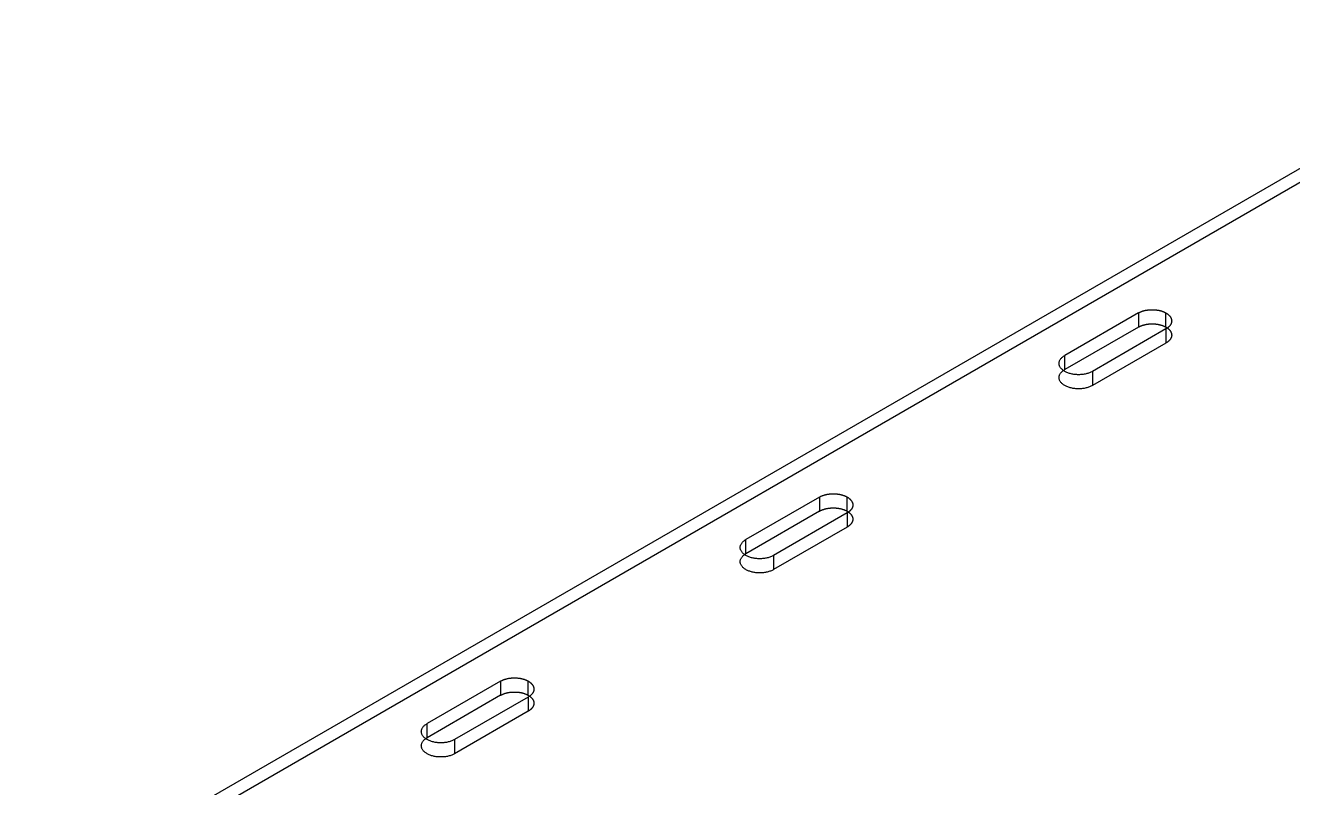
# Model space of a CAD drawing. Header units: inches. Extents: x 4 to 268, y 4 to 172.
# Drawn here: x 77.16 to 83.41, y 30.37 to 34.13 of the extents above; entities that cross this region are included whole.
import ezdxf

# ---------------------------------------------------------------- set-up
doc = ezdxf.new("R2010")
doc.units = ezdxf.units.IN
doc.header["$MEASUREMENT"] = 0

msp = doc.modelspace()

# ---------------------------------------------------------------- linework, layer by layer
at = {"layer": 'OUTLINE'}
for p, q in [((84.6686, 34.1264), (73.5428, 27.7028)), ((84.6686, 34.0566), (73.5428, 27.633)), ((82.6505, 32.7082), (82.2877, 32.4987)), ((82.6505, 32.7082), (82.6522, 32.7091)), ((82.6505, 32.7082), (82.6505, 32.6383)), ((82.6522, 32.7091), (82.6539, 32.71)), ((82.6539, 32.71), (82.6557, 32.7109)), ((82.6557, 32.7109), (82.6575, 32.7118)), ((82.6575, 32.7118), (82.6594, 32.7127)), ((82.6594, 32.7127), (82.6612, 32.7135)), ((82.6612, 32.7135), (82.6631, 32.7143)), ((82.6631, 32.7143), (82.6651, 32.7151)), ((82.6651, 32.7151), (82.6671, 32.7158)), ((82.6671, 32.7158), (82.6691, 32.7165)), ((82.6691, 32.7165), (82.6711, 32.7172)), ((82.6711, 32.7172), (82.6732, 32.7179)), ((82.6732, 32.7179), (82.6753, 32.7185)), ((82.6753, 32.7185), (82.6774, 32.7191)), ((82.6774, 32.7191), (82.6796, 32.7197)), ((82.6796, 32.7197), (82.6817, 32.7202)), ((82.6817, 32.7202), (82.6839, 32.7207)), ((82.6839, 32.7207), (82.6861, 32.7212)), ((82.6861, 32.7212), (82.6884, 32.7216)), ((82.6884, 32.7216), (82.6906, 32.722)), ((82.6906, 32.722), (82.6929, 32.7224)), ((82.6929, 32.7224), (82.6952, 32.7228)), ((82.6952, 32.7228), (82.6975, 32.7231)), ((82.6975, 32.7231), (82.6998, 32.7234)), ((82.6998, 32.7234), (82.7021, 32.7236)), ((82.7021, 32.7236), (82.7044, 32.7238)), ((82.7044, 32.7238), (82.7068, 32.724)), ((82.7068, 32.724), (82.7091, 32.7242)), ((82.7091, 32.7242), (82.7115, 32.7243)), ((82.7115, 32.7243), (82.7138, 32.7244)), ((82.7138, 32.7244), (82.7162, 32.7244)), ((82.7162, 32.7244), (82.7185, 32.7244)), ((82.7185, 32.7244), (82.7209, 32.7244)), ((82.7209, 32.7244), (82.7233, 32.7244)), ((82.7233, 32.7244), (82.7256, 32.7243)), ((82.7256, 32.7243), (82.728, 32.7242)), ((82.728, 32.7242), (82.7303, 32.724)), ((82.7303, 32.724), (82.7327, 32.7238)), ((82.7327, 32.7238), (82.735, 32.7236)), ((82.735, 32.7236), (82.7373, 32.7234)), ((82.7373, 32.7234), (82.7396, 32.7231)), ((82.7396, 32.7231), (82.7419, 32.7228)), ((82.7419, 32.7228), (82.7442, 32.7224)), ((82.7442, 32.7224), (82.7465, 32.722)), ((82.7465, 32.722), (82.7487, 32.7216)), ((82.7487, 32.7216), (82.751, 32.7212)), ((82.751, 32.7212), (82.7532, 32.7207)), ((82.7532, 32.7207), (82.7554, 32.7202)), ((82.7554, 32.7202), (82.7575, 32.7197)), ((82.7575, 32.7197), (82.7597, 32.7191)), ((82.7597, 32.7191), (82.7618, 32.7185)), ((82.7618, 32.7185), (82.7639, 32.7179)), ((82.7639, 32.7179), (82.766, 32.7172)), ((82.766, 32.7172), (82.768, 32.7165)), ((82.768, 32.7165), (82.77, 32.7158)), ((82.77, 32.7158), (82.772, 32.7151)), ((82.772, 32.7151), (82.7739, 32.7143)), ((82.7739, 32.7143), (82.7758, 32.7135)), ((82.7758, 32.7135), (82.7777, 32.7127)), ((82.7777, 32.7127), (82.7796, 32.7118)), ((82.7796, 32.7118), (82.7814, 32.7109)), ((82.7814, 32.7109), (82.7831, 32.71)), ((82.7831, 32.71), (82.7849, 32.7091)), ((82.7849, 32.7091), (82.7866, 32.7082)), ((82.7866, 32.6383), (82.7866, 32.7082)), ((82.7866, 32.7082), (82.7882, 32.7072)), ((82.7882, 32.7072), (82.7898, 32.7062)), ((82.7898, 32.7062), (82.7914, 32.7052)), ((82.7914, 32.7052), (82.7929, 32.7041)), ((82.7929, 32.7041), (82.7944, 32.7031)), ((82.7944, 32.7031), (82.7958, 32.702)), ((82.7958, 32.702), (82.7972, 32.7009)), ((82.7972, 32.7009), (82.7985, 32.6997)), ((82.7985, 32.6997), (82.7998, 32.6986)), ((82.7998, 32.6986), (82.8011, 32.6974)), ((82.8011, 32.6974), (82.8022, 32.6963)), ((82.8022, 32.6963), (82.8034, 32.6951)), ((82.8034, 32.6951), (82.8045, 32.6939)), ((82.8045, 32.6939), (82.8055, 32.6926)), ((82.8055, 32.6926), (82.8065, 32.6914)), ((82.8065, 32.6914), (82.8074, 32.6901)), ((82.8074, 32.6901), (82.8083, 32.6889)), ((82.8083, 32.6889), (82.8091, 32.6876)), ((82.8091, 32.6876), (82.8099, 32.6863)), ((82.8099, 32.6863), (82.8106, 32.685)), ((82.8106, 32.685), (82.8113, 32.6837)), ((82.8113, 32.6837), (82.8119, 32.6824)), ((82.8119, 32.6824), (82.8124, 32.6811)), ((82.8124, 32.6811), (82.8129, 32.6797)), ((82.8129, 32.6797), (82.8133, 32.6784)), ((82.8133, 32.6784), (82.8137, 32.677)), ((82.6505, 32.6383), (82.2877, 32.4289)), ((82.7866, 32.6296), (82.4238, 32.4201)), ((82.6505, 32.6383), (82.6522, 32.6393)), ((82.6522, 32.6393), (82.6539, 32.6402)), ((82.6539, 32.6402), (82.6557, 32.6411)), ((82.6557, 32.6411), (82.6575, 32.642)), ((82.6575, 32.642), (82.6594, 32.6428)), ((82.6594, 32.6428), (82.6612, 32.6437)), ((82.6612, 32.6437), (82.6631, 32.6445)), ((82.6631, 32.6445), (82.6651, 32.6452)), ((82.6651, 32.6452), (82.6671, 32.646)), ((82.6671, 32.646), (82.6691, 32.6467)), ((82.6691, 32.6467), (82.6711, 32.6474)), ((82.6711, 32.6474), (82.6732, 32.648)), ((82.6732, 32.648), (82.6753, 32.6487)), ((82.6753, 32.6487), (82.6774, 32.6493)), ((82.6774, 32.6493), (82.6796, 32.6498)), ((82.6796, 32.6498), (82.6817, 32.6504)), ((82.6817, 32.6504), (82.6839, 32.6509)), ((82.6839, 32.6509), (82.6861, 32.6514)), ((82.6861, 32.6514), (82.6884, 32.6518)), ((82.6884, 32.6518), (82.6906, 32.6522)), ((82.6906, 32.6522), (82.6929, 32.6526)), ((82.6929, 32.6526), (82.6952, 32.6529)), ((82.6952, 32.6529), (82.6975, 32.6533)), ((82.6975, 32.6533), (82.6998, 32.6535)), ((82.6998, 32.6535), (82.7021, 32.6538)), ((82.7021, 32.6538), (82.7044, 32.654)), ((82.7044, 32.654), (82.7068, 32.6542)), ((82.7068, 32.6542), (82.7091, 32.6543)), ((82.7091, 32.6543), (82.7115, 32.6545)), ((82.7115, 32.6545), (82.7138, 32.6545)), ((82.7138, 32.6545), (82.7162, 32.6546)), ((82.7162, 32.6546), (82.7185, 32.6546)), ((82.7185, 32.6546), (82.7209, 32.6546)), ((82.7209, 32.6546), (82.7233, 32.6545)), ((82.7233, 32.6545), (82.7256, 32.6545)), ((82.7256, 32.6545), (82.728, 32.6543)), ((82.728, 32.6543), (82.7303, 32.6542)), ((82.7303, 32.6542), (82.7327, 32.654)), ((82.7327, 32.654), (82.735, 32.6538)), ((82.735, 32.6538), (82.7373, 32.6535)), ((82.7373, 32.6535), (82.7396, 32.6533)), ((82.7396, 32.6533), (82.7419, 32.6529)), ((82.7419, 32.6529), (82.7442, 32.6526)), ((82.7442, 32.6526), (82.7465, 32.6522)), ((82.7465, 32.6522), (82.7487, 32.6518)), ((82.7487, 32.6518), (82.751, 32.6514)), ((82.751, 32.6514), (82.7532, 32.6509)), ((82.7532, 32.6509), (82.7554, 32.6504)), ((82.7554, 32.6504), (82.7575, 32.6498)), ((82.7575, 32.6498), (82.7597, 32.6493)), ((82.7597, 32.6493), (82.7618, 32.6487)), ((82.7618, 32.6487), (82.7639, 32.648)), ((82.7639, 32.648), (82.766, 32.6474)), ((82.766, 32.6474), (82.768, 32.6467)), ((82.768, 32.6467), (82.77, 32.646)), ((82.77, 32.646), (82.772, 32.6452)), ((82.772, 32.6452), (82.7739, 32.6445)), ((82.7739, 32.6445), (82.7758, 32.6437)), ((82.7758, 32.6437), (82.7777, 32.6428)), ((82.7777, 32.6428), (82.7796, 32.642)), ((82.7796, 32.642), (82.7814, 32.6411)), ((82.7814, 32.6411), (82.7831, 32.6402)), ((82.7831, 32.6402), (82.7849, 32.6393)), ((82.7849, 32.6393), (82.7866, 32.6383)), ((82.7866, 32.6383), (82.7882, 32.6374)), ((82.7882, 32.6306), (82.7866, 32.6296)), ((82.7866, 32.6296), (82.7866, 32.5598)), ((82.7882, 32.6374), (82.7898, 32.6364)), ((82.7898, 32.6316), (82.7882, 32.6306)), ((82.7898, 32.6364), (82.7914, 32.6353)), ((82.7914, 32.6326), (82.7898, 32.6316)), ((82.7914, 32.6353), (82.7929, 32.6343)), ((82.7929, 32.6336), (82.7914, 32.6326)), ((82.7944, 32.6347), (82.7929, 32.6336)), ((82.7929, 32.6343), (82.7944, 32.6332)), ((82.7958, 32.6358), (82.7944, 32.6347)), ((82.7944, 32.6332), (82.7958, 32.6321)), ((82.7972, 32.6369), (82.7958, 32.6358)), ((82.7958, 32.6321), (82.7972, 32.631)), ((82.7985, 32.638), (82.7972, 32.6369)), ((82.7972, 32.631), (82.7985, 32.6299)), ((82.7998, 32.6392), (82.7985, 32.638)), ((82.7985, 32.6299), (82.7998, 32.6288)), ((82.8011, 32.6403), (82.7998, 32.6392)), ((82.7998, 32.6288), (82.8011, 32.6276)), ((82.8022, 32.6415), (82.8011, 32.6403)), ((82.8011, 32.6276), (82.8022, 32.6264)), ((82.8034, 32.6427), (82.8022, 32.6415)), ((82.8022, 32.6264), (82.8034, 32.6252)), ((82.8045, 32.6439), (82.8034, 32.6427)), ((82.8034, 32.6252), (82.8045, 32.624)), ((82.8055, 32.6451), (82.8045, 32.6439)), ((82.8045, 32.624), (82.8055, 32.6228)), ((82.8065, 32.6464), (82.8055, 32.6451)), ((82.8055, 32.6228), (82.8065, 32.6216)), ((82.8074, 32.6476), (82.8065, 32.6464)), ((82.8065, 32.6216), (82.8074, 32.6203)), ((82.8083, 32.6489), (82.8074, 32.6476)), ((82.8074, 32.6203), (82.8083, 32.619)), ((82.8091, 32.6502), (82.8083, 32.6489)), ((82.8083, 32.619), (82.8091, 32.6178)), ((82.8099, 32.6515), (82.8091, 32.6502)), ((82.8091, 32.6178), (82.8099, 32.6165)), ((82.8106, 32.6528), (82.8099, 32.6515)), ((82.8099, 32.6165), (82.8106, 32.6152)), ((82.8113, 32.6541), (82.8106, 32.6528)), ((82.8106, 32.6152), (82.8113, 32.6139)), ((82.8119, 32.6554), (82.8113, 32.6541)), ((82.8124, 32.6567), (82.8119, 32.6554)), ((82.8129, 32.658), (82.8124, 32.6567)), ((82.8133, 32.6594), (82.8129, 32.658)), ((82.8137, 32.6607), (82.8133, 32.6594)), ((82.8137, 32.677), (82.814, 32.6757)), ((82.814, 32.6621), (82.8137, 32.6607)), ((82.814, 32.6757), (82.8143, 32.6743)), ((82.8143, 32.6634), (82.814, 32.6621)), ((82.8143, 32.6743), (82.8145, 32.673)), ((82.8145, 32.6648), (82.8143, 32.6634)), ((82.8145, 32.673), (82.8146, 32.6716)), ((82.8146, 32.6662), (82.8145, 32.6648)), ((82.8146, 32.6716), (82.8147, 32.6702)), ((82.8147, 32.6675), (82.8146, 32.6662)), ((82.8147, 32.6702), (82.8147, 32.6689)), ((82.8147, 32.6689), (82.8147, 32.6675)), ((82.7866, 32.5598), (82.4238, 32.3503)), ((82.7882, 32.5608), (82.7866, 32.5598)), ((82.7898, 32.5618), (82.7882, 32.5608)), ((82.7914, 32.5628), (82.7898, 32.5618)), ((82.7929, 32.5638), (82.7914, 32.5628)), ((82.7944, 32.5649), (82.7929, 32.5638)), ((82.7958, 32.566), (82.7944, 32.5649)), ((82.7972, 32.5671), (82.7958, 32.566)), ((82.7985, 32.5682), (82.7972, 32.5671)), ((82.7998, 32.5693), (82.7985, 32.5682)), ((82.8011, 32.5705), (82.7998, 32.5693)), ((82.8022, 32.5717), (82.8011, 32.5705)), ((82.8034, 32.5729), (82.8022, 32.5717)), ((82.8045, 32.5741), (82.8034, 32.5729)), ((82.8055, 32.5753), (82.8045, 32.5741)), ((82.8065, 32.5766), (82.8055, 32.5753)), ((82.8074, 32.5778), (82.8065, 32.5766)), ((82.8083, 32.5791), (82.8074, 32.5778)), ((82.8091, 32.5803), (82.8083, 32.5791)), ((82.8099, 32.5816), (82.8091, 32.5803)), ((82.8106, 32.5829), (82.8099, 32.5816)), ((82.8113, 32.5842), (82.8106, 32.5829)), ((82.8113, 32.6139), (82.8119, 32.6126)), ((82.8119, 32.5856), (82.8113, 32.5842)), ((82.8119, 32.6126), (82.8124, 32.6112)), ((82.8124, 32.5869), (82.8119, 32.5856)), ((82.8124, 32.6112), (82.8129, 32.6099)), ((82.8129, 32.5882), (82.8124, 32.5869)), ((82.8129, 32.6099), (82.8133, 32.6086)), ((82.8133, 32.5896), (82.8129, 32.5882)), ((82.8133, 32.6086), (82.8137, 32.6072)), ((82.8137, 32.5909), (82.8133, 32.5896)), ((82.8137, 32.6072), (82.814, 32.6059)), ((82.814, 32.5923), (82.8137, 32.5909)), ((82.814, 32.6059), (82.8143, 32.6045)), ((82.8143, 32.5936), (82.814, 32.5923)), ((82.8143, 32.6045), (82.8145, 32.6031)), ((82.8145, 32.595), (82.8143, 32.5936)), ((82.8145, 32.6031), (82.8146, 32.6018)), ((82.8146, 32.5963), (82.8145, 32.595)), ((82.8146, 32.6018), (82.8147, 32.6004)), ((82.8147, 32.5977), (82.8146, 32.5963)), ((82.8147, 32.6004), (82.8147, 32.5991)), ((82.8147, 32.5991), (82.8147, 32.5977)), ((82.2732, 32.488), (82.2758, 32.4903)), ((82.2758, 32.4903), (82.2785, 32.4925)), ((82.2785, 32.4925), (82.2814, 32.4947)), ((82.2814, 32.4947), (82.2845, 32.4967)), ((82.2845, 32.4967), (82.2877, 32.4987)), ((82.2877, 32.4289), (82.2877, 32.4987)), ((82.2595, 32.4594), (82.2597, 32.4621)), ((82.2597, 32.4567), (82.2595, 32.4594)), ((82.2597, 32.4621), (82.26, 32.4649)), ((82.26, 32.454), (82.2597, 32.4567)), ((82.26, 32.4649), (82.2606, 32.4676)), ((82.2606, 32.4513), (82.26, 32.454)), ((82.2606, 32.4676), (82.2614, 32.4703)), ((82.2614, 32.4486), (82.2606, 32.4513)), ((82.2614, 32.4703), (82.2624, 32.4729)), ((82.2624, 32.4459), (82.2614, 32.4486)), ((82.2624, 32.4729), (82.2637, 32.4755)), ((82.2637, 32.4433), (82.2624, 32.4459)), ((82.2637, 32.4755), (82.2652, 32.4781)), ((82.2652, 32.4407), (82.2637, 32.4433)), ((82.2652, 32.4781), (82.2669, 32.4807)), ((82.2669, 32.4382), (82.2652, 32.4407)), ((82.2669, 32.4807), (82.2688, 32.4832)), ((82.2688, 32.4357), (82.2669, 32.4382)), ((82.2688, 32.4832), (82.2709, 32.4856)), ((82.2709, 32.4332), (82.2688, 32.4357)), ((82.2709, 32.4856), (82.2732, 32.488)), ((82.2732, 32.4309), (82.2709, 32.4332)), ((82.2758, 32.4286), (82.2732, 32.4309)), ((82.2785, 32.4263), (82.2758, 32.4286)), ((82.2845, 32.4269), (82.2877, 32.4289)), ((82.2595, 32.3896), (82.2597, 32.3923)), ((82.2597, 32.3869), (82.2595, 32.3896)), ((82.2597, 32.3923), (82.26, 32.395)), ((82.26, 32.3841), (82.2597, 32.3869)), ((82.26, 32.395), (82.2606, 32.3977)), ((82.2606, 32.3814), (82.26, 32.3841)), ((82.2606, 32.3977), (82.2614, 32.4004)), ((82.2614, 32.3788), (82.2606, 32.3814)), ((82.2614, 32.4004), (82.2624, 32.4031)), ((82.2624, 32.3761), (82.2614, 32.3788)), ((82.2624, 32.4031), (82.2637, 32.4057)), ((82.2637, 32.3735), (82.2624, 32.3761)), ((82.2637, 32.4057), (82.2652, 32.4083)), ((82.2652, 32.3709), (82.2637, 32.3735)), ((82.2652, 32.4083), (82.2669, 32.4108)), ((82.2669, 32.3683), (82.2652, 32.3709)), ((82.2669, 32.4108), (82.2688, 32.4133)), ((82.2688, 32.3658), (82.2669, 32.3683)), ((82.2688, 32.4133), (82.2709, 32.4158)), ((82.2709, 32.3634), (82.2688, 32.3658)), ((82.2709, 32.4158), (82.2732, 32.4181)), ((82.2732, 32.4181), (82.2758, 32.4205)), ((82.2758, 32.4205), (82.2785, 32.4227)), ((82.2814, 32.4242), (82.2785, 32.4263)), ((82.2785, 32.4227), (82.2814, 32.4248)), ((82.2814, 32.4248), (82.2845, 32.4269)), ((82.2845, 32.4221), (82.2814, 32.4242)), ((82.2877, 32.4201), (82.2845, 32.4221)), ((82.2911, 32.4183), (82.2877, 32.4201)), ((82.2947, 32.4165), (82.2911, 32.4183)), ((82.2984, 32.4148), (82.2947, 32.4165)), ((82.3023, 32.4132), (82.2984, 32.4148)), ((82.3063, 32.4118), (82.3023, 32.4132)), ((82.3104, 32.4104), (82.3063, 32.4118)), ((82.3146, 32.4092), (82.3104, 32.4104)), ((82.3189, 32.4081), (82.3146, 32.4092)), ((82.3233, 32.4071), (82.3189, 32.4081)), ((82.3278, 32.4063), (82.3233, 32.4071)), ((82.3324, 32.4055), (82.3278, 32.4063)), ((82.337, 32.4049), (82.3324, 32.4055)), ((82.3416, 32.4045), (82.337, 32.4049)), ((82.3463, 32.4041), (82.3416, 32.4045)), ((82.351, 32.4039), (82.3463, 32.4041)), ((82.3557, 32.4039), (82.351, 32.4039)), ((82.3605, 32.4039), (82.3557, 32.4039)), ((82.3652, 32.4041), (82.3605, 32.4039)), ((82.3699, 32.4045), (82.3652, 32.4041)), ((82.3745, 32.4049), (82.3699, 32.4045)), ((82.3791, 32.4055), (82.3745, 32.4049)), ((82.3837, 32.4063), (82.3791, 32.4055)), ((82.3882, 32.4071), (82.3837, 32.4063)), ((82.3926, 32.4081), (82.3882, 32.4071)), ((82.3969, 32.4092), (82.3926, 32.4081)), ((82.4011, 32.4104), (82.3969, 32.4092)), ((82.4052, 32.4118), (82.4011, 32.4104)), ((82.4092, 32.4132), (82.4052, 32.4118)), ((82.4131, 32.4148), (82.4092, 32.4132)), ((82.4168, 32.4165), (82.4131, 32.4148)), ((82.4204, 32.4183), (82.4168, 32.4165)), ((82.4238, 32.4201), (82.4204, 32.4183)), ((82.4238, 32.4201), (82.4238, 32.3503)), ((82.2732, 32.361), (82.2709, 32.3634)), ((82.2758, 32.3587), (82.2732, 32.361)), ((82.2785, 32.3565), (82.2758, 32.3587)), ((82.2814, 32.3544), (82.2785, 32.3565)), ((82.2845, 32.3523), (82.2814, 32.3544)), ((82.2877, 32.3503), (82.2845, 32.3523)), ((82.2911, 32.3484), (82.2877, 32.3503)), ((82.2947, 32.3467), (82.2911, 32.3484)), ((82.2984, 32.345), (82.2947, 32.3467)), ((82.3023, 32.3434), (82.2984, 32.345)), ((82.3063, 32.342), (82.3023, 32.3434)), ((82.3104, 32.3406), (82.3063, 32.342)), ((82.3146, 32.3394), (82.3104, 32.3406)), ((82.3189, 32.3383), (82.3146, 32.3394)), ((82.3233, 32.3373), (82.3189, 32.3383)), ((82.3278, 32.3364), (82.3233, 32.3373)), ((82.3324, 32.3357), (82.3278, 32.3364)), ((82.337, 32.3351), (82.3324, 32.3357)), ((82.3416, 32.3346), (82.337, 32.3351)), ((82.3463, 32.3343), (82.3416, 32.3346)), ((82.351, 32.3341), (82.3463, 32.3343)), ((82.3557, 32.334), (82.351, 32.3341)), ((82.3605, 32.3341), (82.3557, 32.334)), ((82.3652, 32.3343), (82.3605, 32.3341)), ((82.3699, 32.3346), (82.3652, 32.3343)), ((82.3745, 32.3351), (82.3699, 32.3346)), ((82.3791, 32.3357), (82.3745, 32.3351)), ((82.3837, 32.3364), (82.3791, 32.3357)), ((82.3882, 32.3373), (82.3837, 32.3364)), ((82.3926, 32.3383), (82.3882, 32.3373)), ((82.3969, 32.3394), (82.3926, 32.3383)), ((82.4011, 32.3406), (82.3969, 32.3394)), ((82.4052, 32.342), (82.4011, 32.3406)), ((82.4092, 32.3434), (82.4052, 32.342)), ((82.4131, 32.345), (82.4092, 32.3434)), ((82.4168, 32.3467), (82.4131, 32.345)), ((82.4204, 32.3484), (82.4168, 32.3467)), ((82.4238, 32.3503), (82.4204, 32.3484)), ((81.0818, 31.8023), (81.0836, 31.8032)), ((81.0836, 31.8032), (81.0854, 31.8041)), ((81.0854, 31.8041), (81.0872, 31.805)), ((81.0872, 31.805), (81.0891, 31.8058)), ((81.0891, 31.8058), (81.091, 31.8066)), ((81.091, 31.8066), (81.093, 31.8074)), ((81.093, 31.8074), (81.095, 31.8081)), ((81.095, 31.8081), (81.097, 31.8088)), ((81.097, 31.8088), (81.099, 31.8095)), ((81.099, 31.8095), (81.1011, 31.8102)), ((81.1011, 31.8102), (81.1032, 31.8108)), ((81.1032, 31.8108), (81.1053, 31.8114)), ((81.1053, 31.8114), (81.1074, 31.812)), ((81.1074, 31.812), (81.1096, 31.8125)), ((81.1096, 31.8125), (81.1118, 31.813)), ((81.1118, 31.813), (81.114, 31.8135)), ((81.114, 31.8135), (81.1162, 31.8139)), ((81.1162, 31.8139), (81.1185, 31.8143)), ((81.1185, 31.8143), (81.1208, 31.8147)), ((81.1208, 31.8147), (81.123, 31.8151)), ((81.123, 31.8151), (81.1253, 31.8154)), ((81.1253, 31.8154), (81.1277, 31.8157)), ((81.1277, 31.8157), (81.13, 31.8159)), ((81.13, 31.8159), (81.1323, 31.8161)), ((81.1323, 31.8161), (81.1346, 31.8163)), ((81.1346, 31.8163), (81.137, 31.8165)), ((81.137, 31.8165), (81.1393, 31.8166)), ((81.1393, 31.8166), (81.1417, 31.8167)), ((81.1417, 31.8167), (81.1441, 31.8167)), ((81.1441, 31.8167), (81.1464, 31.8167)), ((81.1464, 31.8167), (81.1488, 31.8167)), ((81.1488, 31.8167), (81.1511, 31.8167)), ((81.1511, 31.8167), (81.1535, 31.8166)), ((81.1535, 31.8166), (81.1559, 31.8165)), ((81.1559, 31.8165), (81.1582, 31.8163)), ((81.1582, 31.8163), (81.1605, 31.8161)), ((81.1605, 31.8161), (81.1629, 31.8159)), ((81.1629, 31.8159), (81.1652, 31.8157)), ((81.1652, 31.8157), (81.1675, 31.8154)), ((81.1675, 31.8154), (81.1698, 31.8151)), ((81.1698, 31.8151), (81.1721, 31.8147)), ((81.1721, 31.8147), (81.1744, 31.8143)), ((81.1744, 31.8143), (81.1766, 31.8139)), ((81.1766, 31.8139), (81.1788, 31.8135)), ((81.1788, 31.8135), (81.181, 31.813)), ((81.181, 31.813), (81.1832, 31.8125)), ((81.1832, 31.8125), (81.1854, 31.812)), ((81.1854, 31.812), (81.1876, 31.8114)), ((81.1876, 31.8114), (81.1897, 31.8108)), ((81.1897, 31.8108), (81.1918, 31.8102)), ((81.1918, 31.8102), (81.1938, 31.8095)), ((81.1938, 31.8095), (81.1959, 31.8088)), ((81.1959, 31.8088), (81.1979, 31.8081)), ((81.1979, 31.8081), (81.1999, 31.8074)), ((81.1999, 31.8074), (81.2018, 31.8066)), ((81.2018, 31.8066), (81.2037, 31.8058)), ((81.2037, 31.8058), (81.2056, 31.805)), ((81.2056, 31.805), (81.2075, 31.8041)), ((81.2075, 31.8041), (81.2093, 31.8032)), ((81.2093, 31.8032), (81.211, 31.8023)), ((81.0784, 31.8005), (80.7156, 31.591)), ((81.0784, 31.8005), (81.0801, 31.8014)), ((81.0784, 31.8005), (81.0784, 31.7306)), ((81.0801, 31.8014), (81.0818, 31.8023)), ((81.099, 31.7397), (81.1011, 31.7404)), ((81.1011, 31.7404), (81.1032, 31.741)), ((81.1032, 31.741), (81.1053, 31.7416)), ((81.1053, 31.7416), (81.1074, 31.7421)), ((81.1074, 31.7421), (81.1096, 31.7427)), ((81.1096, 31.7427), (81.1118, 31.7432)), ((81.1118, 31.7432), (81.114, 31.7437)), ((81.114, 31.7437), (81.1162, 31.7441)), ((81.1162, 31.7441), (81.1185, 31.7445)), ((81.1185, 31.7445), (81.1208, 31.7449)), ((81.1208, 31.7449), (81.123, 31.7452)), ((81.123, 31.7452), (81.1253, 31.7456)), ((81.1253, 31.7456), (81.1277, 31.7458)), ((81.1277, 31.7458), (81.13, 31.7461)), ((81.13, 31.7461), (81.1323, 31.7463)), ((81.1323, 31.7463), (81.1346, 31.7465)), ((81.1346, 31.7465), (81.137, 31.7466)), ((81.137, 31.7466), (81.1393, 31.7468)), ((81.1393, 31.7468), (81.1417, 31.7468)), ((81.1417, 31.7468), (81.1441, 31.7469)), ((81.1441, 31.7469), (81.1464, 31.7469)), ((81.1464, 31.7469), (81.1488, 31.7469)), ((81.1488, 31.7469), (81.1511, 31.7468)), ((81.1511, 31.7468), (81.1535, 31.7468)), ((81.1535, 31.7468), (81.1559, 31.7466)), ((81.1559, 31.7466), (81.1582, 31.7465)), ((81.1582, 31.7465), (81.1605, 31.7463)), ((81.1605, 31.7463), (81.1629, 31.7461)), ((81.1629, 31.7461), (81.1652, 31.7458)), ((81.1652, 31.7458), (81.1675, 31.7456)), ((81.1675, 31.7456), (81.1698, 31.7452)), ((81.1698, 31.7452), (81.1721, 31.7449)), ((81.1721, 31.7449), (81.1744, 31.7445)), ((81.1744, 31.7445), (81.1766, 31.7441)), ((81.1766, 31.7441), (81.1788, 31.7437)), ((81.1788, 31.7437), (81.181, 31.7432)), ((81.181, 31.7432), (81.1832, 31.7427)), ((81.1832, 31.7427), (81.1854, 31.7421)), ((81.1854, 31.7421), (81.1876, 31.7416)), ((81.1876, 31.7416), (81.1897, 31.741)), ((81.1897, 31.741), (81.1918, 31.7404)), ((81.1918, 31.7404), (81.1938, 31.7397)), ((81.211, 31.8023), (81.2128, 31.8014)), ((81.2128, 31.8014), (81.2144, 31.8005)), ((81.2144, 31.7306), (81.2144, 31.8005)), ((81.2144, 31.8005), (81.2161, 31.7995)), ((81.2161, 31.7995), (81.2177, 31.7985)), ((81.2177, 31.7985), (81.2193, 31.7975)), ((81.2193, 31.7975), (81.2208, 31.7964)), ((81.2208, 31.7964), (81.2223, 31.7954)), ((81.2223, 31.7954), (81.2237, 31.7943)), ((81.2237, 31.7943), (81.2251, 31.7932)), ((81.2251, 31.7932), (81.2264, 31.7921)), ((81.2264, 31.7921), (81.2277, 31.7909)), ((81.2277, 31.7909), (81.2289, 31.7897)), ((81.2289, 31.7897), (81.2301, 31.7886)), ((81.2301, 31.7886), (81.2313, 31.7874)), ((81.2313, 31.7874), (81.2324, 31.7862)), ((81.2324, 31.7862), (81.2334, 31.7849)), ((81.2334, 31.7849), (81.2344, 31.7837)), ((81.2344, 31.7837), (81.2353, 31.7824)), ((81.2353, 31.7824), (81.2362, 31.7812)), ((81.2362, 31.7412), (81.2353, 31.7399)), ((81.2362, 31.7812), (81.237, 31.7799)), ((81.237, 31.7425), (81.2362, 31.7412)), ((81.237, 31.7799), (81.2378, 31.7786)), ((81.2378, 31.7438), (81.237, 31.7425)), ((81.2378, 31.7786), (81.2385, 31.7773)), ((81.2385, 31.7451), (81.2378, 31.7438)), ((81.2385, 31.7773), (81.2391, 31.776)), ((81.2391, 31.7464), (81.2385, 31.7451)), ((81.2391, 31.776), (81.2397, 31.7747)), ((81.2397, 31.7477), (81.2391, 31.7464)), ((81.2397, 31.7747), (81.2403, 31.7734)), ((81.2403, 31.749), (81.2397, 31.7477)), ((81.2403, 31.7734), (81.2408, 31.772)), ((81.2408, 31.7504), (81.2403, 31.749)), ((81.2408, 31.772), (81.2412, 31.7707)), ((81.2412, 31.7517), (81.2408, 31.7504)), ((81.2412, 31.7707), (81.2416, 31.7693)), ((81.2416, 31.753), (81.2412, 31.7517)), ((81.2416, 31.7693), (81.2419, 31.768)), ((81.2419, 31.7544), (81.2416, 31.753)), ((81.2419, 31.768), (81.2422, 31.7666)), ((81.2422, 31.7557), (81.2419, 31.7544)), ((81.2422, 31.7666), (81.2424, 31.7653)), ((81.2424, 31.7571), (81.2422, 31.7557)), ((81.2424, 31.7653), (81.2425, 31.7639)), ((81.2425, 31.7585), (81.2424, 31.7571)), ((81.2425, 31.7639), (81.2426, 31.7626)), ((81.2426, 31.7598), (81.2425, 31.7585)), ((81.2426, 31.7626), (81.2426, 31.7612)), ((81.2426, 31.7612), (81.2426, 31.7598)), ((81.0784, 31.7306), (80.7156, 31.5212)), ((81.2144, 31.7219), (80.8517, 31.5125)), ((81.0784, 31.7306), (81.0801, 31.7316)), ((81.0801, 31.7316), (81.0818, 31.7325)), ((81.0818, 31.7325), (81.0836, 31.7334)), ((81.0836, 31.7334), (81.0854, 31.7343)), ((81.0854, 31.7343), (81.0872, 31.7352)), ((81.0872, 31.7352), (81.0891, 31.736)), ((81.0891, 31.736), (81.091, 31.7368)), ((81.091, 31.7368), (81.093, 31.7376)), ((81.093, 31.7376), (81.095, 31.7383)), ((81.095, 31.7383), (81.097, 31.739)), ((81.097, 31.739), (81.099, 31.7397)), ((81.1938, 31.7397), (81.1959, 31.739)), ((81.1959, 31.739), (81.1979, 31.7383)), ((81.1979, 31.7383), (81.1999, 31.7376)), ((81.1999, 31.7376), (81.2018, 31.7368)), ((81.2018, 31.7368), (81.2037, 31.736)), ((81.2037, 31.736), (81.2056, 31.7352)), ((81.2056, 31.7352), (81.2075, 31.7343)), ((81.2075, 31.7343), (81.2093, 31.7334)), ((81.2093, 31.7334), (81.211, 31.7325)), ((81.211, 31.7325), (81.2128, 31.7316)), ((81.2128, 31.7316), (81.2144, 31.7306)), ((81.2144, 31.7306), (81.2161, 31.7297)), ((81.2161, 31.7229), (81.2144, 31.7219)), ((81.2144, 31.7219), (81.2144, 31.6521)), ((81.2161, 31.7297), (81.2177, 31.7287)), ((81.2177, 31.7239), (81.2161, 31.7229)), ((81.2177, 31.7287), (81.2193, 31.7276)), ((81.2193, 31.7249), (81.2177, 31.7239)), ((81.2193, 31.7276), (81.2208, 31.7266)), ((81.2208, 31.726), (81.2193, 31.7249)), ((81.2223, 31.727), (81.2208, 31.726)), ((81.2208, 31.7266), (81.2223, 31.7255)), ((81.2237, 31.7281), (81.2223, 31.727)), ((81.2223, 31.7255), (81.2237, 31.7245)), ((81.2251, 31.7292), (81.2237, 31.7281)), ((81.2237, 31.7245), (81.2251, 31.7234)), ((81.2264, 31.7303), (81.2251, 31.7292)), ((81.2251, 31.7234), (81.2264, 31.7222)), ((81.2277, 31.7315), (81.2264, 31.7303)), ((81.2264, 31.7222), (81.2277, 31.7211)), ((81.2289, 31.7326), (81.2277, 31.7315)), ((81.2277, 31.7211), (81.2289, 31.7199)), ((81.2301, 31.7338), (81.2289, 31.7326)), ((81.2289, 31.7199), (81.2301, 31.7187)), ((81.2313, 31.735), (81.2301, 31.7338)), ((81.2301, 31.7187), (81.2313, 31.7176)), ((81.2324, 31.7362), (81.2313, 31.735)), ((81.2313, 31.7176), (81.2324, 31.7163)), ((81.2334, 31.7374), (81.2324, 31.7362)), ((81.2324, 31.7163), (81.2334, 31.7151)), ((81.2344, 31.7387), (81.2334, 31.7374)), ((81.2334, 31.7151), (81.2344, 31.7139)), ((81.2353, 31.7399), (81.2344, 31.7387)), ((81.2344, 31.7139), (81.2353, 31.7126)), ((81.2353, 31.7126), (81.2362, 31.7114)), ((81.2362, 31.7114), (81.237, 31.7101)), ((81.237, 31.7101), (81.2378, 31.7088)), ((81.2378, 31.7088), (81.2385, 31.7075)), ((81.2385, 31.7075), (81.2391, 31.7062)), ((81.2391, 31.7062), (81.2397, 31.7049)), ((81.2397, 31.6779), (81.2391, 31.6766)), ((81.2397, 31.7049), (81.2403, 31.7035)), ((81.2403, 31.6792), (81.2397, 31.6779)), ((81.2403, 31.7035), (81.2408, 31.7022)), ((81.2408, 31.6805), (81.2403, 31.6792)), ((81.2408, 31.7022), (81.2412, 31.7009)), ((81.2412, 31.6819), (81.2408, 31.6805)), ((81.2412, 31.7009), (81.2416, 31.6995)), ((81.2416, 31.6832), (81.2412, 31.6819)), ((81.2416, 31.6995), (81.2419, 31.6982)), ((81.2419, 31.6846), (81.2416, 31.6832)), ((81.2419, 31.6982), (81.2422, 31.6968)), ((81.2422, 31.6859), (81.2419, 31.6846)), ((81.2422, 31.6968), (81.2424, 31.6955)), ((81.2424, 31.6873), (81.2422, 31.6859)), ((81.2424, 31.6955), (81.2425, 31.6941)), ((81.2425, 31.6886), (81.2424, 31.6873)), ((81.2425, 31.6941), (81.2426, 31.6927)), ((81.2426, 31.69), (81.2425, 31.6886)), ((81.2426, 31.6927), (81.2426, 31.6914)), ((81.2426, 31.6914), (81.2426, 31.69)), ((81.2144, 31.6521), (80.8517, 31.4426)), ((81.2161, 31.6531), (81.2144, 31.6521)), ((81.2177, 31.6541), (81.2161, 31.6531)), ((81.2193, 31.6551), (81.2177, 31.6541)), ((81.2208, 31.6561), (81.2193, 31.6551)), ((81.2223, 31.6572), (81.2208, 31.6561)), ((81.2237, 31.6583), (81.2223, 31.6572)), ((81.2251, 31.6594), (81.2237, 31.6583)), ((81.2264, 31.6605), (81.2251, 31.6594)), ((81.2277, 31.6617), (81.2264, 31.6605)), ((81.2289, 31.6628), (81.2277, 31.6617)), ((81.2301, 31.664), (81.2289, 31.6628)), ((81.2313, 31.6652), (81.2301, 31.664)), ((81.2324, 31.6664), (81.2313, 31.6652)), ((81.2334, 31.6676), (81.2324, 31.6664)), ((81.2344, 31.6689), (81.2334, 31.6676)), ((81.2353, 31.6701), (81.2344, 31.6689)), ((81.2362, 31.6714), (81.2353, 31.6701)), ((81.237, 31.6727), (81.2362, 31.6714)), ((81.2378, 31.6739), (81.237, 31.6727)), ((81.2385, 31.6752), (81.2378, 31.6739)), ((81.2391, 31.6766), (81.2385, 31.6752)), ((80.6874, 31.5517), (80.6875, 31.5545)), ((80.6875, 31.5545), (80.6879, 31.5572)), ((80.6879, 31.5572), (80.6885, 31.5599)), ((80.6885, 31.5599), (80.6893, 31.5626)), ((80.6893, 31.5626), (80.6903, 31.5652)), ((80.6903, 31.5652), (80.6916, 31.5678)), ((80.6916, 31.5678), (80.6931, 31.5704)), ((80.6931, 31.5704), (80.6948, 31.573)), ((80.6948, 31.573), (80.6967, 31.5755)), ((80.6967, 31.5755), (80.6988, 31.5779)), ((80.6988, 31.5779), (80.7011, 31.5803)), ((80.7011, 31.5803), (80.7036, 31.5826)), ((80.7036, 31.5826), (80.7064, 31.5848)), ((80.7064, 31.5848), (80.7093, 31.587)), ((80.7093, 31.587), (80.7123, 31.589)), ((80.7123, 31.589), (80.7156, 31.591)), ((80.7156, 31.5212), (80.7156, 31.591)), ((80.6875, 31.549), (80.6874, 31.5517)), ((80.6879, 31.5463), (80.6875, 31.549)), ((80.6885, 31.5436), (80.6879, 31.5463)), ((80.6893, 31.5409), (80.6885, 31.5436)), ((80.6885, 31.4901), (80.6893, 31.4927)), ((80.6903, 31.5382), (80.6893, 31.5409)), ((80.6893, 31.4927), (80.6903, 31.4954)), ((80.6916, 31.5356), (80.6903, 31.5382)), ((80.6903, 31.4954), (80.6916, 31.498)), ((80.6931, 31.533), (80.6916, 31.5356)), ((80.6916, 31.498), (80.6931, 31.5006)), ((80.6948, 31.5305), (80.6931, 31.533)), ((80.6931, 31.5006), (80.6948, 31.5032)), ((80.6967, 31.528), (80.6948, 31.5305)), ((80.6948, 31.5032), (80.6967, 31.5057)), ((80.6988, 31.5255), (80.6967, 31.528)), ((80.6967, 31.5057), (80.6988, 31.5081)), ((80.7011, 31.5232), (80.6988, 31.5255)), ((80.6988, 31.5081), (80.7011, 31.5105)), ((80.7036, 31.5209), (80.7011, 31.5232)), ((80.7011, 31.5105), (80.7036, 31.5128)), ((80.7064, 31.5186), (80.7036, 31.5209)), ((80.7036, 31.5128), (80.7064, 31.515)), ((80.7093, 31.5165), (80.7064, 31.5186)), ((80.7064, 31.515), (80.7093, 31.5171)), ((80.7093, 31.5171), (80.7123, 31.5192)), ((80.7123, 31.5144), (80.7093, 31.5165)), ((80.7123, 31.5192), (80.7156, 31.5212)), ((80.7156, 31.5125), (80.7123, 31.5144)), ((80.719, 31.5106), (80.7156, 31.5125)), ((80.7226, 31.5088), (80.719, 31.5106)), ((80.7263, 31.5071), (80.7226, 31.5088)), ((80.7302, 31.5055), (80.7263, 31.5071)), ((80.7342, 31.5041), (80.7302, 31.5055)), ((80.7383, 31.5027), (80.7342, 31.5041)), ((80.7425, 31.5015), (80.7383, 31.5027)), ((80.7468, 31.5004), (80.7425, 31.5015)), ((80.7512, 31.4994), (80.7468, 31.5004)), ((80.7557, 31.4986), (80.7512, 31.4994)), ((80.7603, 31.4978), (80.7557, 31.4986)), ((80.7649, 31.4972), (80.7603, 31.4978)), ((80.7695, 31.4968), (80.7649, 31.4972)), ((80.7742, 31.4964), (80.7695, 31.4968)), ((80.7789, 31.4962), (80.7742, 31.4964)), ((80.7836, 31.4962), (80.7789, 31.4962)), ((80.7883, 31.4962), (80.7836, 31.4962)), ((80.7931, 31.4964), (80.7883, 31.4962)), ((80.7977, 31.4968), (80.7931, 31.4964)), ((80.8024, 31.4972), (80.7977, 31.4968)), ((80.807, 31.4978), (80.8024, 31.4972)), ((80.8116, 31.4986), (80.807, 31.4978)), ((80.816, 31.4994), (80.8116, 31.4986)), ((80.8204, 31.5004), (80.816, 31.4994)), ((80.8248, 31.5015), (80.8204, 31.5004)), ((80.829, 31.5027), (80.8248, 31.5015)), ((80.8331, 31.5041), (80.829, 31.5027)), ((80.8371, 31.5055), (80.8331, 31.5041)), ((80.8409, 31.5071), (80.8371, 31.5055)), ((80.8447, 31.5088), (80.8409, 31.5071)), ((80.8482, 31.5106), (80.8447, 31.5088)), ((80.8517, 31.5125), (80.8482, 31.5106)), ((80.8517, 31.5125), (80.8517, 31.4426)), ((80.6874, 31.4819), (80.6875, 31.4846)), ((80.6875, 31.4792), (80.6874, 31.4819)), ((80.6875, 31.4846), (80.6879, 31.4873)), ((80.6879, 31.4765), (80.6875, 31.4792)), ((80.6879, 31.4873), (80.6885, 31.4901)), ((80.6885, 31.4738), (80.6879, 31.4765)), ((80.6893, 31.4711), (80.6885, 31.4738)), ((80.6903, 31.4684), (80.6893, 31.4711)), ((80.6916, 31.4658), (80.6903, 31.4684)), ((80.6931, 31.4632), (80.6916, 31.4658)), ((80.6948, 31.4606), (80.6931, 31.4632)), ((80.6967, 31.4582), (80.6948, 31.4606)), ((80.6988, 31.4557), (80.6967, 31.4582)), ((80.7011, 31.4533), (80.6988, 31.4557)), ((80.7036, 31.451), (80.7011, 31.4533)), ((80.7064, 31.4488), (80.7036, 31.451)), ((80.7093, 31.4467), (80.7064, 31.4488)), ((80.7123, 31.4446), (80.7093, 31.4467)), ((80.7156, 31.4426), (80.7123, 31.4446)), ((80.719, 31.4407), (80.7156, 31.4426)), ((80.7226, 31.439), (80.719, 31.4407)), ((80.7263, 31.4373), (80.7226, 31.439)), ((80.7302, 31.4357), (80.7263, 31.4373)), ((80.7342, 31.4343), (80.7302, 31.4357)), ((80.7383, 31.4329), (80.7342, 31.4343)), ((80.7425, 31.4317), (80.7383, 31.4329)), ((80.7468, 31.4306), (80.7425, 31.4317)), ((80.7512, 31.4296), (80.7468, 31.4306)), ((80.7557, 31.4288), (80.7512, 31.4296)), ((80.7603, 31.428), (80.7557, 31.4288)), ((80.7649, 31.4274), (80.7603, 31.428)), ((80.807, 31.428), (80.8024, 31.4274)), ((80.8116, 31.4288), (80.807, 31.428)), ((80.816, 31.4296), (80.8116, 31.4288)), ((80.8204, 31.4306), (80.816, 31.4296)), ((80.8248, 31.4317), (80.8204, 31.4306)), ((80.829, 31.4329), (80.8248, 31.4317)), ((80.8331, 31.4343), (80.829, 31.4329)), ((80.8371, 31.4357), (80.8331, 31.4343)), ((80.8409, 31.4373), (80.8371, 31.4357)), ((80.8447, 31.439), (80.8409, 31.4373)), ((80.8482, 31.4407), (80.8447, 31.439)), ((80.8517, 31.4426), (80.8482, 31.4407)), ((80.7695, 31.427), (80.7649, 31.4274)), ((80.7742, 31.4266), (80.7695, 31.427)), ((80.7789, 31.4264), (80.7742, 31.4266)), ((80.7836, 31.4264), (80.7789, 31.4264)), ((80.7883, 31.4264), (80.7836, 31.4264)), ((80.7931, 31.4266), (80.7883, 31.4264)), ((80.7977, 31.427), (80.7931, 31.4266)), ((80.8024, 31.4274), (80.7977, 31.427)), ((79.5063, 30.8928), (79.1435, 30.6833)), ((79.5063, 30.8928), (79.508, 30.8937)), ((79.5063, 30.8928), (79.5063, 30.823)), ((79.508, 30.8937), (79.5097, 30.8947)), ((79.5097, 30.8947), (79.5115, 30.8956)), ((79.5115, 30.8956), (79.5133, 30.8964)), ((79.5133, 30.8964), (79.5151, 30.8973)), ((79.5151, 30.8973), (79.517, 30.8981)), ((79.517, 30.8981), (79.5189, 30.8989)), ((79.5189, 30.8989), (79.5209, 30.8997)), ((79.5209, 30.8997), (79.5228, 30.9004)), ((79.5228, 30.9004), (79.5248, 30.9011)), ((79.5248, 30.9011), (79.5269, 30.9018)), ((79.5269, 30.9018), (79.529, 30.9025)), ((79.529, 30.9025), (79.5311, 30.9031)), ((79.5311, 30.9031), (79.5332, 30.9037)), ((79.5332, 30.9037), (79.5353, 30.9043)), ((79.5353, 30.9043), (79.5375, 30.9048)), ((79.5375, 30.9048), (79.5397, 30.9053)), ((79.5397, 30.9053), (79.5419, 30.9058)), ((79.5419, 30.9058), (79.5441, 30.9062)), ((79.5441, 30.9062), (79.5464, 30.9067)), ((79.5464, 30.9067), (79.5486, 30.907)), ((79.5486, 30.907), (79.5509, 30.9074)), ((79.5509, 30.9074), (79.5532, 30.9077)), ((79.5532, 30.9077), (79.5555, 30.908)), ((79.5555, 30.908), (79.5579, 30.9082)), ((79.5579, 30.9082), (79.5602, 30.9084)), ((79.5602, 30.9084), (79.5625, 30.9086)), ((79.5625, 30.9086), (79.5649, 30.9088)), ((79.5649, 30.9088), (79.5672, 30.9089)), ((79.5672, 30.9089), (79.5696, 30.909)), ((79.5696, 30.909), (79.5719, 30.909)), ((79.5719, 30.909), (79.5743, 30.909)), ((79.5743, 30.909), (79.5767, 30.909)), ((79.5767, 30.909), (79.579, 30.909)), ((79.579, 30.909), (79.5814, 30.9089)), ((79.5814, 30.9089), (79.5837, 30.9088)), ((79.5837, 30.9088), (79.5861, 30.9086)), ((79.5861, 30.9086), (79.5884, 30.9084)), ((79.5884, 30.9084), (79.5908, 30.9082)), ((79.5908, 30.9082), (79.5931, 30.908)), ((79.5931, 30.908), (79.5954, 30.9077)), ((79.5954, 30.9077), (79.5977, 30.9074)), ((79.5977, 30.9074), (79.6, 30.907)), ((79.6, 30.907), (79.6022, 30.9067)), ((79.6022, 30.9067), (79.6045, 30.9062)), ((79.6045, 30.9062), (79.6067, 30.9058)), ((79.6067, 30.9058), (79.6089, 30.9053)), ((79.6089, 30.9053), (79.6111, 30.9048)), ((79.6111, 30.9048), (79.6133, 30.9043)), ((79.6133, 30.9043), (79.6154, 30.9037)), ((79.6154, 30.9037), (79.6176, 30.9031)), ((79.6176, 30.9031), (79.6197, 30.9025)), ((79.6197, 30.9025), (79.6217, 30.9018)), ((79.6217, 30.9018), (79.6238, 30.9011)), ((79.6238, 30.9011), (79.6258, 30.9004)), ((79.6258, 30.9004), (79.6278, 30.8997)), ((79.6278, 30.8997), (79.6297, 30.8989)), ((79.6297, 30.8989), (79.6316, 30.8981)), ((79.6316, 30.8981), (79.6335, 30.8973)), ((79.6335, 30.8973), (79.6353, 30.8964)), ((79.6353, 30.8964), (79.6371, 30.8956)), ((79.6371, 30.8956), (79.6389, 30.8947)), ((79.6389, 30.8947), (79.6406, 30.8937)), ((79.6406, 30.8937), (79.6423, 30.8928)), ((79.6423, 30.8928), (79.644, 30.8918)), ((79.6423, 30.823), (79.6423, 30.8928)), ((79.644, 30.8918), (79.6456, 30.8908)), ((79.6456, 30.8908), (79.6472, 30.8898)), ((79.6472, 30.8898), (79.6487, 30.8887)), ((79.6487, 30.8887), (79.6501, 30.8877)), ((79.6501, 30.8877), (79.6516, 30.8866)), ((79.6516, 30.8866), (79.653, 30.8855)), ((79.653, 30.8855), (79.6543, 30.8844)), ((79.6543, 30.8844), (79.6556, 30.8832)), ((79.6556, 30.8832), (79.6568, 30.8821)), ((79.6568, 30.8821), (79.658, 30.8809)), ((79.658, 30.8809), (79.6591, 30.8797)), ((79.6591, 30.8797), (79.6602, 30.8785)), ((79.6602, 30.8785), (79.6613, 30.8773)), ((79.6613, 30.8773), (79.6623, 30.876)), ((79.6623, 30.876), (79.6632, 30.8748)), ((79.6632, 30.8748), (79.6641, 30.8735)), ((79.6641, 30.8735), (79.6649, 30.8722)), ((79.6649, 30.8722), (79.6657, 30.8709)), ((79.6657, 30.8709), (79.6664, 30.8696)), ((79.6664, 30.8696), (79.667, 30.8683)), ((79.667, 30.8683), (79.6676, 30.867)), ((79.6676, 30.867), (79.6682, 30.8657)), ((79.6682, 30.8657), (79.6687, 30.8643)), ((79.5063, 30.823), (79.1435, 30.6135)), ((79.6423, 30.8142), (79.2795, 30.6048)), ((79.5063, 30.823), (79.508, 30.8239)), ((79.508, 30.8239), (79.5097, 30.8248)), ((79.5097, 30.8248), (79.5115, 30.8257)), ((79.5115, 30.8257), (79.5133, 30.8266)), ((79.5133, 30.8266), (79.5151, 30.8275)), ((79.5151, 30.8275), (79.517, 30.8283)), ((79.517, 30.8283), (79.5189, 30.8291)), ((79.5189, 30.8291), (79.5209, 30.8299)), ((79.5209, 30.8299), (79.5228, 30.8306)), ((79.5228, 30.8306), (79.5248, 30.8313)), ((79.5248, 30.8313), (79.5269, 30.832)), ((79.5269, 30.832), (79.529, 30.8327)), ((79.529, 30.8327), (79.5311, 30.8333)), ((79.5311, 30.8333), (79.5332, 30.8339)), ((79.5332, 30.8339), (79.5353, 30.8345)), ((79.5353, 30.8345), (79.5375, 30.835)), ((79.5375, 30.835), (79.5397, 30.8355)), ((79.5397, 30.8355), (79.5419, 30.836)), ((79.5419, 30.836), (79.5441, 30.8364)), ((79.5441, 30.8364), (79.5464, 30.8368)), ((79.5464, 30.8368), (79.5486, 30.8372)), ((79.5486, 30.8372), (79.5509, 30.8376)), ((79.5509, 30.8376), (79.5532, 30.8379)), ((79.5532, 30.8379), (79.5555, 30.8382)), ((79.5555, 30.8382), (79.5579, 30.8384)), ((79.5579, 30.8384), (79.5602, 30.8386)), ((79.5602, 30.8386), (79.5625, 30.8388)), ((79.5625, 30.8388), (79.5649, 30.839)), ((79.5649, 30.839), (79.5672, 30.8391)), ((79.5672, 30.8391), (79.5696, 30.8392)), ((79.5696, 30.8392), (79.5719, 30.8392)), ((79.5719, 30.8392), (79.5743, 30.8392)), ((79.5743, 30.8392), (79.5767, 30.8392)), ((79.5767, 30.8392), (79.579, 30.8392)), ((79.579, 30.8392), (79.5814, 30.8391)), ((79.5814, 30.8391), (79.5837, 30.839)), ((79.5837, 30.839), (79.5861, 30.8388)), ((79.5861, 30.8388), (79.5884, 30.8386)), ((79.5884, 30.8386), (79.5908, 30.8384)), ((79.5908, 30.8384), (79.5931, 30.8382)), ((79.5931, 30.8382), (79.5954, 30.8379)), ((79.5954, 30.8379), (79.5977, 30.8376)), ((79.5977, 30.8376), (79.6, 30.8372)), ((79.6, 30.8372), (79.6022, 30.8368)), ((79.6022, 30.8368), (79.6045, 30.8364)), ((79.6045, 30.8364), (79.6067, 30.836)), ((79.6067, 30.836), (79.6089, 30.8355)), ((79.6089, 30.8355), (79.6111, 30.835)), ((79.6111, 30.835), (79.6133, 30.8345)), ((79.6133, 30.8345), (79.6154, 30.8339)), ((79.6154, 30.8339), (79.6176, 30.8333)), ((79.6176, 30.8333), (79.6197, 30.8327)), ((79.6197, 30.8327), (79.6217, 30.832)), ((79.6217, 30.832), (79.6238, 30.8313)), ((79.6238, 30.8313), (79.6258, 30.8306)), ((79.6258, 30.8306), (79.6278, 30.8299)), ((79.6278, 30.8299), (79.6297, 30.8291)), ((79.6297, 30.8291), (79.6316, 30.8283)), ((79.6316, 30.8283), (79.6335, 30.8275)), ((79.6335, 30.8275), (79.6353, 30.8266)), ((79.6353, 30.8266), (79.6371, 30.8257)), ((79.6371, 30.8257), (79.6389, 30.8248)), ((79.6389, 30.8248), (79.6406, 30.8239)), ((79.6406, 30.8239), (79.6423, 30.823)), ((79.6423, 30.823), (79.644, 30.822)), ((79.644, 30.8152), (79.6423, 30.8142)), ((79.6423, 30.8142), (79.6423, 30.7444)), ((79.644, 30.822), (79.6456, 30.821)), ((79.6456, 30.8162), (79.644, 30.8152)), ((79.6456, 30.821), (79.6472, 30.82)), ((79.6472, 30.8172), (79.6456, 30.8162)), ((79.6472, 30.82), (79.6487, 30.8189)), ((79.6487, 30.8183), (79.6472, 30.8172)), ((79.6501, 30.8193), (79.6487, 30.8183)), ((79.6487, 30.8189), (79.6501, 30.8179)), ((79.6516, 30.8204), (79.6501, 30.8193)), ((79.6501, 30.8179), (79.6516, 30.8168)), ((79.653, 30.8215), (79.6516, 30.8204)), ((79.6516, 30.8168), (79.653, 30.8157)), ((79.6543, 30.8226), (79.653, 30.8215)), ((79.653, 30.8157), (79.6543, 30.8145)), ((79.6556, 30.8238), (79.6543, 30.8226)), ((79.6543, 30.8145), (79.6556, 30.8134)), ((79.6568, 30.8249), (79.6556, 30.8238)), ((79.6556, 30.8134), (79.6568, 30.8122)), ((79.658, 30.8261), (79.6568, 30.8249)), ((79.6568, 30.8122), (79.658, 30.8111)), ((79.6591, 30.8273), (79.658, 30.8261)), ((79.658, 30.8111), (79.6591, 30.8099)), ((79.6602, 30.8285), (79.6591, 30.8273)), ((79.6591, 30.8099), (79.6602, 30.8087)), ((79.6613, 30.8298), (79.6602, 30.8285)), ((79.6602, 30.8087), (79.6613, 30.8074)), ((79.6623, 30.831), (79.6613, 30.8298)), ((79.6613, 30.8074), (79.6623, 30.8062)), ((79.6632, 30.8322), (79.6623, 30.831)), ((79.6623, 30.8062), (79.6632, 30.8049)), ((79.6641, 30.8335), (79.6632, 30.8322)), ((79.6632, 30.8049), (79.6641, 30.8037)), ((79.6649, 30.8348), (79.6641, 30.8335)), ((79.6641, 30.8037), (79.6649, 30.8024)), ((79.6657, 30.8361), (79.6649, 30.8348)), ((79.6664, 30.8374), (79.6657, 30.8361)), ((79.667, 30.8387), (79.6664, 30.8374)), ((79.6676, 30.84), (79.667, 30.8387)), ((79.6682, 30.8413), (79.6676, 30.84)), ((79.6687, 30.8427), (79.6682, 30.8413)), ((79.6687, 30.8643), (79.6691, 30.863)), ((79.6691, 30.844), (79.6687, 30.8427)), ((79.6691, 30.863), (79.6695, 30.8617)), ((79.6695, 30.8454), (79.6691, 30.844)), ((79.6695, 30.8617), (79.6698, 30.8603)), ((79.6698, 30.8467), (79.6695, 30.8454)), ((79.6698, 30.8603), (79.67, 30.8589)), ((79.67, 30.8481), (79.6698, 30.8467)), ((79.67, 30.8589), (79.6702, 30.8576)), ((79.6702, 30.8494), (79.67, 30.8481)), ((79.6702, 30.8576), (79.6704, 30.8562)), ((79.6704, 30.8508), (79.6702, 30.8494)), ((79.6704, 30.8562), (79.6705, 30.8549)), ((79.6705, 30.8521), (79.6704, 30.8508)), ((79.6705, 30.8549), (79.6705, 30.8535)), ((79.6705, 30.8535), (79.6705, 30.8521)), ((79.6423, 30.7444), (79.2795, 30.5349)), ((79.644, 30.7454), (79.6423, 30.7444)), ((79.6456, 30.7464), (79.644, 30.7454)), ((79.6472, 30.7474), (79.6456, 30.7464)), ((79.6487, 30.7484), (79.6472, 30.7474)), ((79.6501, 30.7495), (79.6487, 30.7484)), ((79.6516, 30.7506), (79.6501, 30.7495)), ((79.653, 30.7517), (79.6516, 30.7506)), ((79.6543, 30.7528), (79.653, 30.7517)), ((79.6556, 30.754), (79.6543, 30.7528)), ((79.6568, 30.7551), (79.6556, 30.754)), ((79.658, 30.7563), (79.6568, 30.7551)), ((79.6591, 30.7575), (79.658, 30.7563)), ((79.6602, 30.7587), (79.6591, 30.7575)), ((79.6613, 30.7599), (79.6602, 30.7587)), ((79.6623, 30.7612), (79.6613, 30.7599)), ((79.6632, 30.7624), (79.6623, 30.7612)), ((79.6641, 30.7637), (79.6632, 30.7624)), ((79.6649, 30.765), (79.6641, 30.7637)), ((79.6649, 30.8024), (79.6657, 30.8011)), ((79.6657, 30.7663), (79.6649, 30.765)), ((79.6657, 30.8011), (79.6664, 30.7998)), ((79.6664, 30.7676), (79.6657, 30.7663)), ((79.6664, 30.7998), (79.667, 30.7985)), ((79.667, 30.7689), (79.6664, 30.7676)), ((79.667, 30.7985), (79.6676, 30.7972)), ((79.6676, 30.7702), (79.667, 30.7689)), ((79.6676, 30.7972), (79.6682, 30.7959)), ((79.6682, 30.7715), (79.6676, 30.7702)), ((79.6682, 30.7959), (79.6687, 30.7945)), ((79.6687, 30.7728), (79.6682, 30.7715)), ((79.6687, 30.7945), (79.6691, 30.7932)), ((79.6691, 30.7742), (79.6687, 30.7728)), ((79.6691, 30.7932), (79.6695, 30.7918)), ((79.6695, 30.7755), (79.6691, 30.7742)), ((79.6695, 30.7918), (79.6698, 30.7905)), ((79.6698, 30.7769), (79.6695, 30.7755)), ((79.6698, 30.7905), (79.67, 30.7891)), ((79.67, 30.7782), (79.6698, 30.7769)), ((79.67, 30.7891), (79.6702, 30.7878)), ((79.6702, 30.7796), (79.67, 30.7782)), ((79.6702, 30.7878), (79.6704, 30.7864)), ((79.6704, 30.781), (79.6702, 30.7796)), ((79.6704, 30.7864), (79.6705, 30.785)), ((79.6705, 30.7823), (79.6704, 30.781)), ((79.6705, 30.785), (79.6705, 30.7837)), ((79.6705, 30.7837), (79.6705, 30.7823)), ((79.1342, 30.6771), (79.1371, 30.6793)), ((79.1371, 30.6793), (79.1402, 30.6813)), ((79.1402, 30.6813), (79.1435, 30.6833)), ((79.1435, 30.6135), (79.1435, 30.6833)), ((79.1153, 30.644), (79.1154, 30.6468)), ((79.1154, 30.6413), (79.1153, 30.644)), ((79.1154, 30.6468), (79.1158, 30.6495)), ((79.1158, 30.6386), (79.1154, 30.6413)), ((79.1158, 30.6495), (79.1164, 30.6522)), ((79.1164, 30.6359), (79.1158, 30.6386)), ((79.1164, 30.6522), (79.1172, 30.6549)), ((79.1172, 30.6332), (79.1164, 30.6359)), ((79.1172, 30.6549), (79.1182, 30.6575)), ((79.1182, 30.6305), (79.1172, 30.6332)), ((79.1182, 30.6575), (79.1195, 30.6602)), ((79.1195, 30.6279), (79.1182, 30.6305)), ((79.1195, 30.6602), (79.1209, 30.6627)), ((79.1209, 30.6253), (79.1195, 30.6279)), ((79.1209, 30.6627), (79.1226, 30.6653)), ((79.1226, 30.6228), (79.1209, 30.6253)), ((79.1226, 30.6653), (79.1245, 30.6678)), ((79.1245, 30.6203), (79.1226, 30.6228)), ((79.1245, 30.6678), (79.1267, 30.6702)), ((79.1267, 30.6179), (79.1245, 30.6203)), ((79.1267, 30.6702), (79.129, 30.6726)), ((79.129, 30.6155), (79.1267, 30.6179)), ((79.129, 30.6726), (79.1315, 30.6749)), ((79.1315, 30.6749), (79.1342, 30.6771)), ((79.1153, 30.5742), (79.1154, 30.5769)), ((79.1154, 30.5715), (79.1153, 30.5742)), ((79.1154, 30.5769), (79.1158, 30.5797)), ((79.1158, 30.5688), (79.1154, 30.5715)), ((79.1158, 30.5797), (79.1164, 30.5824)), ((79.1164, 30.5661), (79.1158, 30.5688)), ((79.1164, 30.5824), (79.1172, 30.585)), ((79.1172, 30.5634), (79.1164, 30.5661)), ((79.1172, 30.585), (79.1182, 30.5877)), ((79.1182, 30.5607), (79.1172, 30.5634)), ((79.1182, 30.5877), (79.1195, 30.5903)), ((79.1195, 30.5581), (79.1182, 30.5607)), ((79.1195, 30.5903), (79.1209, 30.5929)), ((79.1209, 30.5555), (79.1195, 30.5581)), ((79.1209, 30.5929), (79.1226, 30.5955)), ((79.1226, 30.553), (79.1209, 30.5555)), ((79.1226, 30.5955), (79.1245, 30.598)), ((79.1245, 30.598), (79.1267, 30.6004)), ((79.1267, 30.6004), (79.129, 30.6028)), ((79.1315, 30.6132), (79.129, 30.6155)), ((79.129, 30.6028), (79.1315, 30.6051)), ((79.1342, 30.6109), (79.1315, 30.6132)), ((79.1315, 30.6051), (79.1342, 30.6073)), ((79.1371, 30.6088), (79.1342, 30.6109)), ((79.1342, 30.6073), (79.1371, 30.6095)), ((79.1371, 30.6095), (79.1402, 30.6115)), ((79.1402, 30.6067), (79.1371, 30.6088)), ((79.1402, 30.6115), (79.1435, 30.6135)), ((79.1435, 30.6048), (79.1402, 30.6067)), ((79.1469, 30.6029), (79.1435, 30.6048)), ((79.1505, 30.6011), (79.1469, 30.6029)), ((79.1542, 30.5994), (79.1505, 30.6011)), ((79.1581, 30.5979), (79.1542, 30.5994)), ((79.1621, 30.5964), (79.1581, 30.5979)), ((79.1662, 30.5951), (79.1621, 30.5964)), ((79.1704, 30.5938), (79.1662, 30.5951)), ((79.1747, 30.5927), (79.1704, 30.5938)), ((79.1791, 30.5917), (79.1747, 30.5927)), ((79.1836, 30.5909), (79.1791, 30.5917)), ((79.1881, 30.5902), (79.1836, 30.5909)), ((79.1927, 30.5896), (79.1881, 30.5902)), ((79.1974, 30.5891), (79.1927, 30.5896)), ((79.2021, 30.5888), (79.1974, 30.5891)), ((79.2068, 30.5886), (79.2021, 30.5888)), ((79.2115, 30.5885), (79.2068, 30.5886)), ((79.2162, 30.5886), (79.2115, 30.5885)), ((79.2209, 30.5888), (79.2162, 30.5886)), ((79.2256, 30.5891), (79.2209, 30.5888)), ((79.2303, 30.5896), (79.2256, 30.5891)), ((79.2349, 30.5902), (79.2303, 30.5896)), ((79.2394, 30.5909), (79.2349, 30.5902)), ((79.2439, 30.5917), (79.2394, 30.5909)), ((79.2483, 30.5927), (79.2439, 30.5917)), ((79.2526, 30.5938), (79.2483, 30.5927)), ((79.2569, 30.5951), (79.2526, 30.5938)), ((79.261, 30.5964), (79.2569, 30.5951)), ((79.265, 30.5979), (79.261, 30.5964)), ((79.2688, 30.5994), (79.265, 30.5979)), ((79.2725, 30.6011), (79.2688, 30.5994)), ((79.2761, 30.6029), (79.2725, 30.6011)), ((79.2795, 30.6048), (79.2761, 30.6029)), ((79.2795, 30.6048), (79.2795, 30.5349)), ((79.1245, 30.5505), (79.1226, 30.553)), ((79.1267, 30.548), (79.1245, 30.5505)), ((79.129, 30.5457), (79.1267, 30.548)), ((79.1315, 30.5434), (79.129, 30.5457)), ((79.1342, 30.5411), (79.1315, 30.5434)), ((79.1371, 30.539), (79.1342, 30.5411)), ((79.1402, 30.5369), (79.1371, 30.539)), ((79.1435, 30.5349), (79.1402, 30.5369)), ((79.1469, 30.5331), (79.1435, 30.5349)), ((79.1505, 30.5313), (79.1469, 30.5331)), ((79.1542, 30.5296), (79.1505, 30.5313)), ((79.1581, 30.528), (79.1542, 30.5296)), ((79.1621, 30.5266), (79.1581, 30.528)), ((79.1662, 30.5252), (79.1621, 30.5266)), ((79.1704, 30.524), (79.1662, 30.5252)), ((79.1747, 30.5229), (79.1704, 30.524)), ((79.1791, 30.5219), (79.1747, 30.5229)), ((79.1836, 30.5211), (79.1791, 30.5219)), ((79.1881, 30.5203), (79.1836, 30.5211)), ((79.1927, 30.5197), (79.1881, 30.5203)), ((79.1974, 30.5193), (79.1927, 30.5197)), ((79.2021, 30.5189), (79.1974, 30.5193)), ((79.2068, 30.5187), (79.2021, 30.5189)), ((79.2115, 30.5187), (79.2068, 30.5187)), ((79.2162, 30.5187), (79.2115, 30.5187)), ((79.2209, 30.5189), (79.2162, 30.5187)), ((79.2256, 30.5193), (79.2209, 30.5189)), ((79.2303, 30.5197), (79.2256, 30.5193)), ((79.2349, 30.5203), (79.2303, 30.5197)), ((79.2394, 30.5211), (79.2349, 30.5203)), ((79.2439, 30.5219), (79.2394, 30.5211)), ((79.2483, 30.5229), (79.2439, 30.5219)), ((79.2526, 30.524), (79.2483, 30.5229)), ((79.2569, 30.5252), (79.2526, 30.524)), ((79.261, 30.5266), (79.2569, 30.5252)), ((79.265, 30.528), (79.261, 30.5266)), ((79.2688, 30.5296), (79.265, 30.528)), ((79.2725, 30.5313), (79.2688, 30.5296)), ((79.2761, 30.5331), (79.2725, 30.5313)), ((79.2795, 30.5349), (79.2761, 30.5331))]:
    msp.add_line(p, q, dxfattribs=at)

doc.saveas('drawing.dxf')
